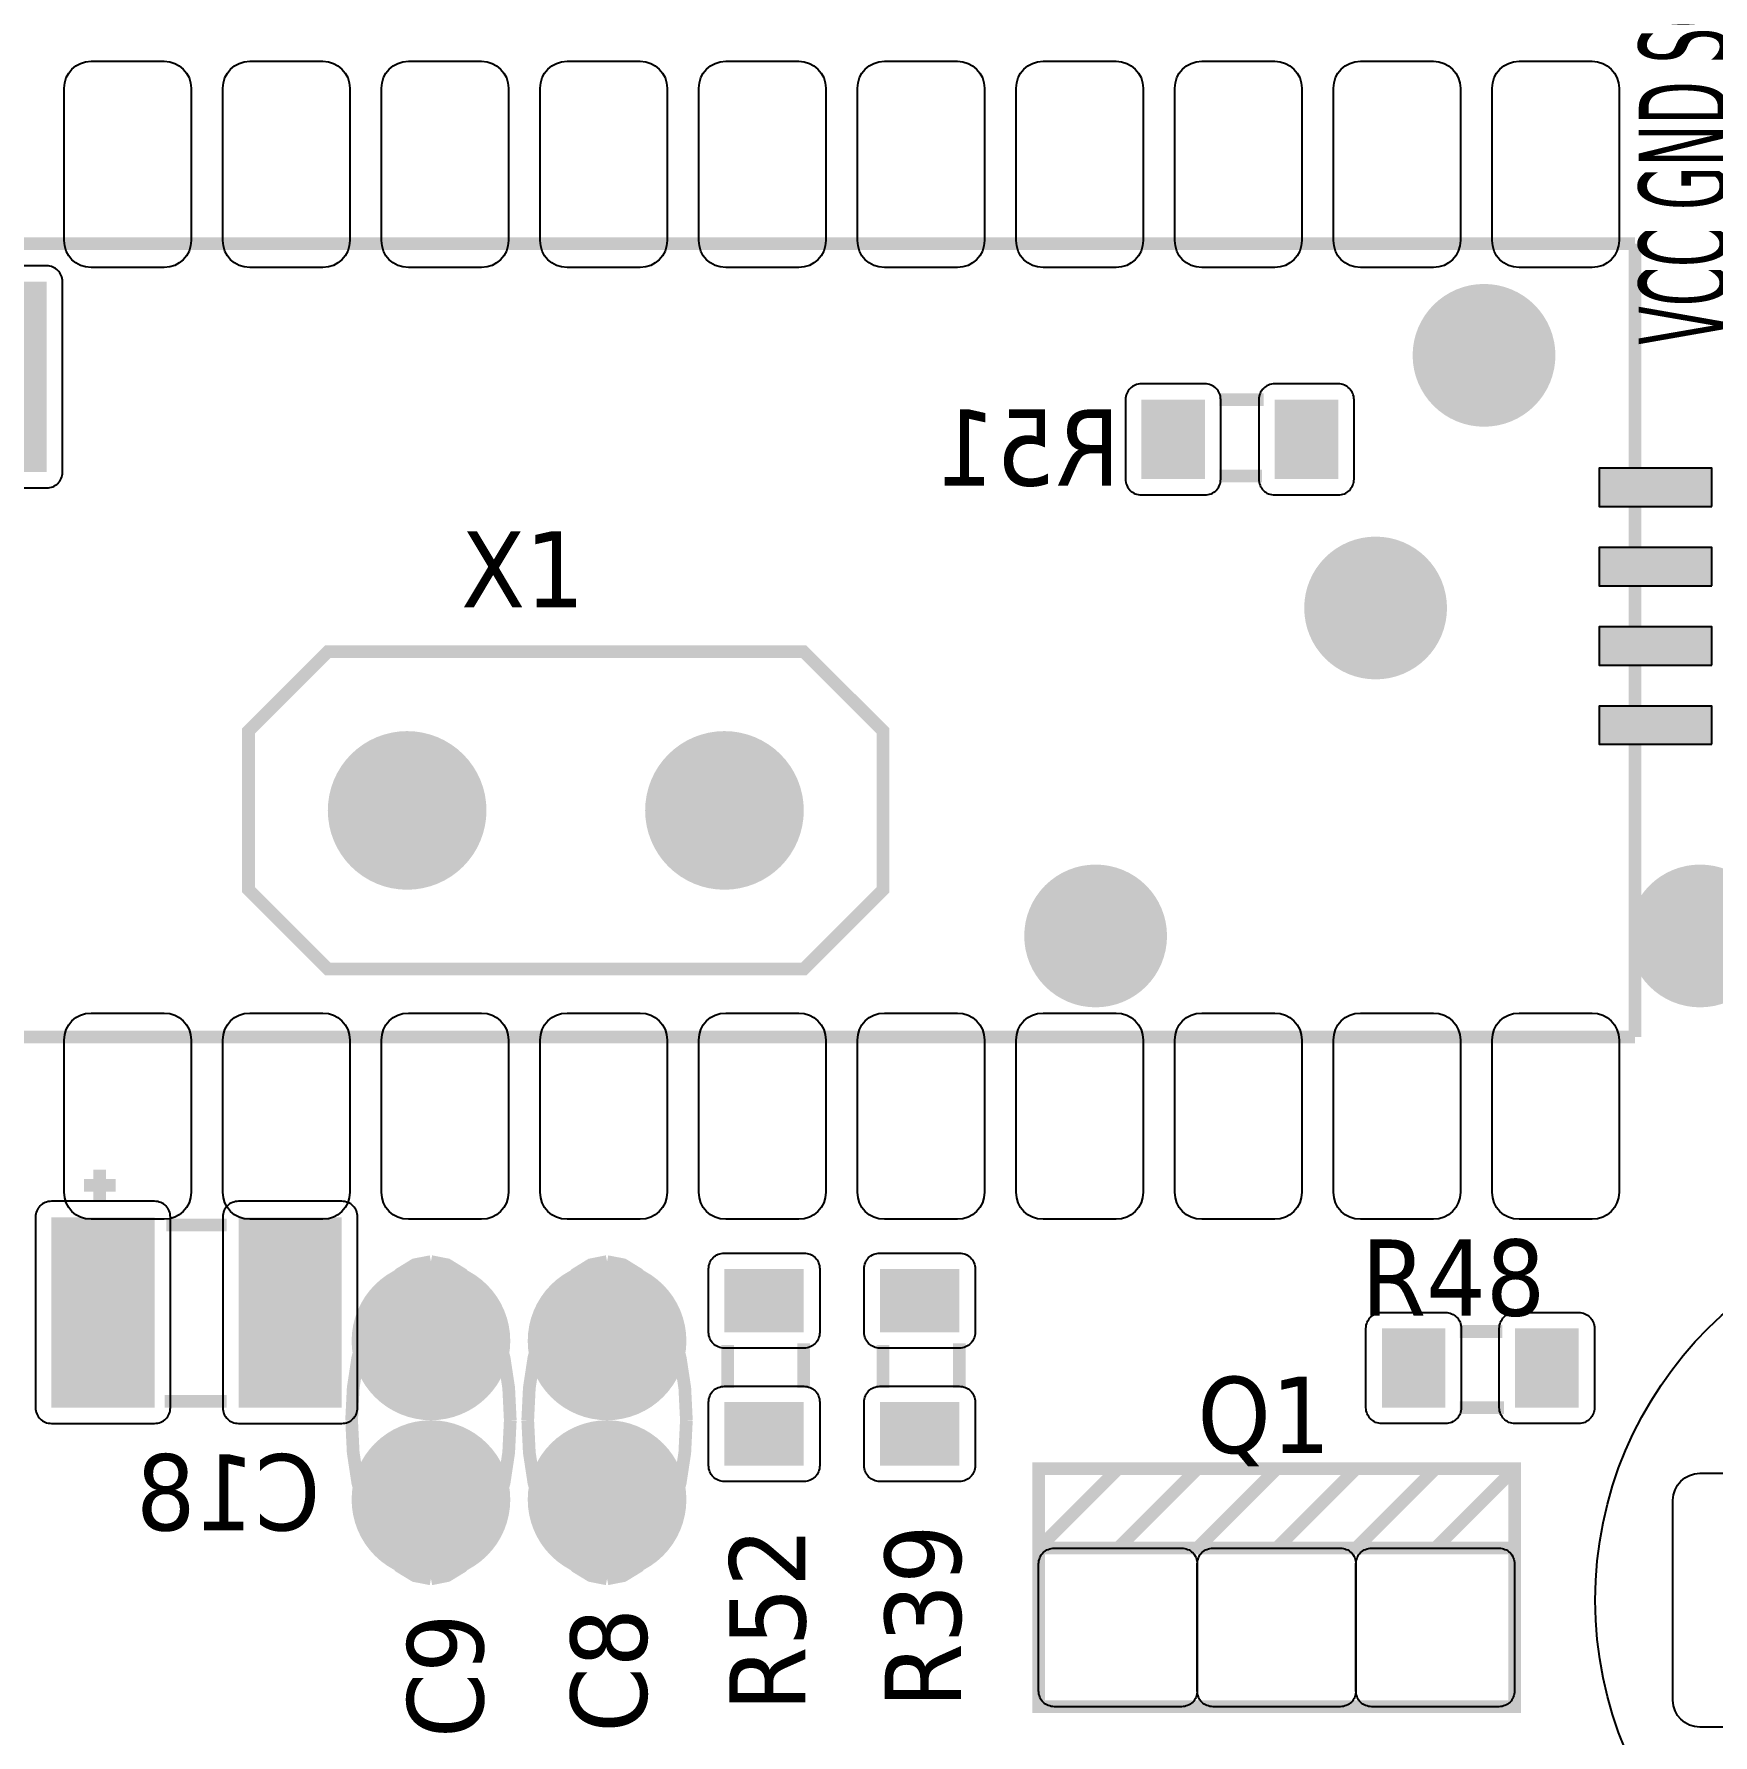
# Model space of a CAD drawing. Header units: millimetres. Extents: x 123.5 to 144.3, y 105.4 to 121.6.
# Drawn here: x 128.908 to 130.813, y 110.519 to 112.449 of the extents above; entities that cross this region are included whole.
import ezdxf

# ---------------------------------------------------------------- set-up
doc = ezdxf.new("R2010")
doc.units = ezdxf.units.MM
doc.layers.add('DESC', color=250, linetype='Continuous')
doc.styles.get("Standard").update_dxf_attribs({"font": 'tahoma.ttf'})

# ---------------------------------------------------------------- blocks, each defined once
blk = doc.blocks.new('RPAD')
blk.add_trace([(-0.5, -0.5), (-0.5, 0.5), (0.5, -0.5), (0.5, 0.5)])
blk = doc.blocks.new('EPAD')
at = {"const_width": 0.5}
blk.add_lwpolyline([(-0.25, 0, 1), (0.25, 0, 1)], format="xyb", close=True, dxfattribs=at)
blk = doc.blocks.new('card')
for points in [[(110.1092, 113.5989), (110.0402, 113.5989), (110.0349, 113.5994), (110.0301, 113.6008), (110.0258, 113.6032), (110.022, 113.6062), (110.0189, 113.61), (110.0166, 113.6143), (110.0152, 113.6192), (110.0147, 113.6244), (110.0147, 113.7684), (110.0152, 113.7736), (110.0166, 113.7784), (110.0189, 113.7827), (110.022, 113.7865), (110.0258, 113.7896), (110.0301, 113.7919), (110.0349, 113.7934), (110.0402, 113.7939), (110.1092, 113.7939), (110.1144, 113.7934), (110.1192, 113.7919), (110.1235, 113.7896), (110.1273, 113.7865), (110.1304, 113.7827), (110.1327, 113.7784), (110.1341, 113.7736), (110.1347, 113.7684), (110.1347, 113.6244), (110.1341, 113.6192), (110.1327, 113.6143), (110.1304, 113.61), (110.1273, 113.6062), (110.1235, 113.6032), (110.1192, 113.6008), (110.1144, 113.5994), (110.1092, 113.5989)], [(110.2592, 113.5989), (110.1902, 113.5989), (110.1849, 113.5994), (110.1801, 113.6008), (110.1758, 113.6032), (110.172, 113.6062), (110.1689, 113.61), (110.1666, 113.6143), (110.1652, 113.6192), (110.1647, 113.6244), (110.1647, 113.7684), (110.1652, 113.7736), (110.1666, 113.7784), (110.1689, 113.7827), (110.172, 113.7865), (110.1758, 113.7896), (110.1801, 113.7919), (110.1849, 113.7934), (110.1902, 113.7939), (110.2592, 113.7939), (110.2644, 113.7934), (110.2692, 113.7919), (110.2735, 113.7896), (110.2773, 113.7865), (110.2804, 113.7827), (110.2827, 113.7784), (110.2841, 113.7736), (110.2847, 113.7684), (110.2847, 113.6244), (110.2841, 113.6192), (110.2827, 113.6143), (110.2804, 113.61), (110.2773, 113.6062), (110.2735, 113.6032), (110.2692, 113.6008), (110.2644, 113.5994), (110.2592, 113.5989)], [(110.4092, 113.5989), (110.3402, 113.5989), (110.3349, 113.5994), (110.3301, 113.6008), (110.3258, 113.6032), (110.322, 113.6062), (110.3189, 113.61), (110.3166, 113.6143), (110.3152, 113.6192), (110.3147, 113.6244), (110.3147, 113.7684), (110.3152, 113.7736), (110.3166, 113.7784), (110.3189, 113.7827), (110.322, 113.7865), (110.3258, 113.7896), (110.3301, 113.7919), (110.3349, 113.7934), (110.3402, 113.7939), (110.4092, 113.7939), (110.4144, 113.7934), (110.4192, 113.7919), (110.4235, 113.7896), (110.4273, 113.7865), (110.4304, 113.7827), (110.4327, 113.7784), (110.4341, 113.7736), (110.4347, 113.7684), (110.4347, 113.6244), (110.4341, 113.6192), (110.4327, 113.6143), (110.4304, 113.61), (110.4273, 113.6062), (110.4235, 113.6032), (110.4192, 113.6008), (110.4144, 113.5994), (110.4092, 113.5989)], [(110.5592, 113.5989), (110.4902, 113.5989), (110.4849, 113.5994), (110.4801, 113.6008), (110.4758, 113.6032), (110.472, 113.6062), (110.4689, 113.61), (110.4666, 113.6143), (110.4652, 113.6192), (110.4647, 113.6244), (110.4647, 113.7684), (110.4652, 113.7736), (110.4666, 113.7784), (110.4689, 113.7827), (110.472, 113.7865), (110.4758, 113.7896), (110.4801, 113.7919), (110.4849, 113.7934), (110.4902, 113.7939), (110.5592, 113.7939), (110.5644, 113.7934), (110.5692, 113.7919), (110.5735, 113.7896), (110.5773, 113.7865), (110.5804, 113.7827), (110.5827, 113.7784), (110.5841, 113.7736), (110.5847, 113.7684), (110.5847, 113.6244), (110.5841, 113.6192), (110.5827, 113.6143), (110.5804, 113.61), (110.5773, 113.6062), (110.5735, 113.6032), (110.5692, 113.6008), (110.5644, 113.5994), (110.5592, 113.5989)], [(110.7092, 113.5989), (110.6402, 113.5989), (110.6349, 113.5994), (110.6301, 113.6008), (110.6258, 113.6032), (110.622, 113.6062), (110.6189, 113.61), (110.6166, 113.6143), (110.6152, 113.6192), (110.6147, 113.6244), (110.6147, 113.7684), (110.6152, 113.7736), (110.6166, 113.7784), (110.6189, 113.7827), (110.622, 113.7865), (110.6258, 113.7896), (110.6301, 113.7919), (110.6349, 113.7934), (110.6402, 113.7939), (110.7092, 113.7939), (110.7144, 113.7934), (110.7192, 113.7919), (110.7235, 113.7896), (110.7273, 113.7865), (110.7304, 113.7827), (110.7327, 113.7784), (110.7341, 113.7736), (110.7347, 113.7684), (110.7347, 113.6244), (110.7341, 113.6192), (110.7327, 113.6143), (110.7304, 113.61), (110.7273, 113.6062), (110.7235, 113.6032), (110.7192, 113.6008), (110.7144, 113.5994), (110.7092, 113.5989)], [(110.8592, 113.5989), (110.7902, 113.5989), (110.7849, 113.5994), (110.7801, 113.6008), (110.7758, 113.6032), (110.772, 113.6062), (110.7689, 113.61), (110.7666, 113.6143), (110.7652, 113.6192), (110.7647, 113.6244), (110.7647, 113.7684), (110.7652, 113.7736), (110.7666, 113.7784), (110.7689, 113.7827), (110.772, 113.7865), (110.7758, 113.7896), (110.7801, 113.7919), (110.7849, 113.7934), (110.7902, 113.7939), (110.8592, 113.7939), (110.8644, 113.7934), (110.8692, 113.7919), (110.8735, 113.7896), (110.8773, 113.7865), (110.8804, 113.7827), (110.8827, 113.7784), (110.8841, 113.7736), (110.8847, 113.7684), (110.8847, 113.6244), (110.8841, 113.6192), (110.8827, 113.6143), (110.8804, 113.61), (110.8773, 113.6062), (110.8735, 113.6032), (110.8692, 113.6008), (110.8644, 113.5994), (110.8592, 113.5989)], [(111.0092, 113.5989), (110.9402, 113.5989), (110.9349, 113.5994), (110.9301, 113.6008), (110.9258, 113.6032), (110.922, 113.6062), (110.9189, 113.61), (110.9166, 113.6143), (110.9152, 113.6192), (110.9147, 113.6244), (110.9147, 113.7684), (110.9152, 113.7736), (110.9166, 113.7784), (110.9189, 113.7827), (110.922, 113.7865), (110.9258, 113.7896), (110.9301, 113.7919), (110.9349, 113.7934), (110.9402, 113.7939), (111.0092, 113.7939), (111.0144, 113.7934), (111.0192, 113.7919), (111.0235, 113.7896), (111.0273, 113.7865), (111.0304, 113.7827), (111.0327, 113.7784), (111.0341, 113.7736), (111.0347, 113.7684), (111.0347, 113.6244), (111.0341, 113.6192), (111.0327, 113.6143), (111.0304, 113.61), (111.0273, 113.6062), (111.0235, 113.6032), (111.0192, 113.6008), (111.0144, 113.5994), (111.0092, 113.5989)], [(111.1592, 113.5989), (111.0902, 113.5989), (111.0849, 113.5994), (111.0801, 113.6008), (111.0758, 113.6032), (111.072, 113.6062), (111.0689, 113.61), (111.0666, 113.6143), (111.0652, 113.6192), (111.0647, 113.6244), (111.0647, 113.7684), (111.0652, 113.7736), (111.0666, 113.7784), (111.0689, 113.7827), (111.072, 113.7865), (111.0758, 113.7896), (111.0801, 113.7919), (111.0849, 113.7934), (111.0902, 113.7939), (111.1592, 113.7939), (111.1644, 113.7934), (111.1692, 113.7919), (111.1735, 113.7896), (111.1773, 113.7865), (111.1804, 113.7827), (111.1827, 113.7784), (111.1841, 113.7736), (111.1847, 113.7684), (111.1847, 113.6244), (111.1841, 113.6192), (111.1827, 113.6143), (111.1804, 113.61), (111.1773, 113.6062), (111.1735, 113.6032), (111.1692, 113.6008), (111.1644, 113.5994), (111.1592, 113.5989)], [(111.3092, 113.5989), (111.2402, 113.5989), (111.2349, 113.5994), (111.2301, 113.6008), (111.2258, 113.6032), (111.222, 113.6062), (111.2189, 113.61), (111.2166, 113.6143), (111.2152, 113.6192), (111.2147, 113.6244), (111.2147, 113.7684), (111.2152, 113.7736), (111.2166, 113.7784), (111.2189, 113.7827), (111.222, 113.7865), (111.2258, 113.7896), (111.2301, 113.7919), (111.2349, 113.7934), (111.2402, 113.7939), (111.3092, 113.7939), (111.3144, 113.7934), (111.3192, 113.7919), (111.3235, 113.7896), (111.3273, 113.7865), (111.3304, 113.7827), (111.3327, 113.7784), (111.3341, 113.7736), (111.3347, 113.7684), (111.3347, 113.6244), (111.3341, 113.6192), (111.3327, 113.6143), (111.3304, 113.61), (111.3273, 113.6062), (111.3235, 113.6032), (111.3192, 113.6008), (111.3144, 113.5994), (111.3092, 113.5989)], [(111.4592, 113.5989), (111.3902, 113.5989), (111.3849, 113.5994), (111.3801, 113.6008), (111.3758, 113.6032), (111.372, 113.6062), (111.3689, 113.61), (111.3666, 113.6143), (111.3652, 113.6192), (111.3647, 113.6244), (111.3647, 113.7684), (111.3652, 113.7736), (111.3666, 113.7784), (111.3689, 113.7827), (111.372, 113.7865), (111.3758, 113.7896), (111.3801, 113.7919), (111.3849, 113.7934), (111.3902, 113.7939), (111.4592, 113.7939), (111.4644, 113.7934), (111.4692, 113.7919), (111.4735, 113.7896), (111.4773, 113.7865), (111.4804, 113.7827), (111.4827, 113.7784), (111.4841, 113.7736), (111.4847, 113.7684), (111.4847, 113.6244), (111.4841, 113.6192), (111.4827, 113.6143), (111.4804, 113.61), (111.4773, 113.6062), (111.4735, 113.6032), (111.4692, 113.6008), (111.4644, 113.5994), (111.4592, 113.5989)], [(111.0331, 113.3838), (111.0931, 113.3838), (111.0946, 113.3839), (111.0961, 113.3841), (111.0976, 113.3845), (111.099, 113.385), (111.1003, 113.3856), (111.1015, 113.3863), (111.1027, 113.3872), (111.1037, 113.3881), (111.1047, 113.3892), (111.1055, 113.3904), (111.1063, 113.3916), (111.1069, 113.3929), (111.1074, 113.3943), (111.1078, 113.3957), (111.108, 113.3973), (111.1081, 113.3988), (111.1081, 113.4738), (111.108, 113.4754), (111.1078, 113.4769), (111.1074, 113.4783), (111.1069, 113.4797), (111.1063, 113.481), (111.1055, 113.4823), (111.1047, 113.4834), (111.1037, 113.4845), (111.1027, 113.4854), (111.1015, 113.4863), (111.1003, 113.487), (111.099, 113.4877), (111.0976, 113.4882), (111.0961, 113.4885), (111.0946, 113.4887), (111.0931, 113.4888), (111.0331, 113.4888), (111.0315, 113.4887), (111.03, 113.4885), (111.0285, 113.4882), (111.0272, 113.4877), (111.0258, 113.487), (111.0246, 113.4863), (111.0235, 113.4854), (111.0224, 113.4845), (111.0214, 113.4834), (111.0206, 113.4823), (111.0198, 113.481), (111.0192, 113.4797), (111.0187, 113.4783), (111.0184, 113.4769), (111.0181, 113.4754), (111.0181, 113.4738), (111.0181, 113.3988), (111.0181, 113.3973), (111.0184, 113.3957), (111.0187, 113.3943), (111.0192, 113.3929), (111.0198, 113.3916), (111.0206, 113.3904), (111.0214, 113.3892), (111.0224, 113.3881), (111.0235, 113.3872), (111.0246, 113.3863), (111.0258, 113.3856), (111.0272, 113.385), (111.0285, 113.3845), (111.03, 113.3841), (111.0315, 113.3839), (111.0331, 113.3838)], [(111.1591, 113.3838), (111.2191, 113.3838), (111.2206, 113.3839), (111.2221, 113.3841), (111.2236, 113.3845), (111.225, 113.385), (111.2263, 113.3856), (111.2275, 113.3863), (111.2287, 113.3872), (111.2297, 113.3881), (111.2307, 113.3892), (111.2315, 113.3904), (111.2323, 113.3916), (111.2329, 113.3929), (111.2334, 113.3943), (111.2338, 113.3957), (111.234, 113.3973), (111.2341, 113.3988), (111.2341, 113.4738), (111.234, 113.4754), (111.2338, 113.4769), (111.2334, 113.4783), (111.2329, 113.4797), (111.2323, 113.481), (111.2315, 113.4823), (111.2307, 113.4834), (111.2297, 113.4845), (111.2287, 113.4854), (111.2275, 113.4863), (111.2263, 113.487), (111.225, 113.4877), (111.2236, 113.4882), (111.2221, 113.4885), (111.2206, 113.4887), (111.2191, 113.4888), (111.1591, 113.4888), (111.1575, 113.4887), (111.156, 113.4885), (111.1545, 113.4882), (111.1532, 113.4877), (111.1518, 113.487), (111.1506, 113.4863), (111.1495, 113.4854), (111.1484, 113.4845), (111.1474, 113.4834), (111.1466, 113.4823), (111.1458, 113.481), (111.1452, 113.4797), (111.1447, 113.4783), (111.1444, 113.4769), (111.1441, 113.4754), (111.1441, 113.4738), (111.1441, 113.3988), (111.1441, 113.3973), (111.1444, 113.3957), (111.1447, 113.3943), (111.1452, 113.3929), (111.1458, 113.3916), (111.1466, 113.3904), (111.1474, 113.3892), (111.1484, 113.3881), (111.1495, 113.3872), (111.1506, 113.3863), (111.1518, 113.3856), (111.1532, 113.385), (111.1545, 113.3845), (111.156, 113.3841), (111.1575, 113.3839), (111.1591, 113.3838)], [(111.5723, 113.373), (111.5723, 113.409), (111.4658, 113.409), (111.4658, 113.373), (111.5723, 113.373)], [(111.5723, 113.298), (111.5723, 113.334), (111.4658, 113.334), (111.4658, 113.298), (111.5723, 113.298)], [(111.5723, 113.223), (111.5723, 113.259), (111.4658, 113.259), (111.4658, 113.223), (111.5723, 113.223)], [(111.5723, 113.148), (111.5723, 113.184), (111.4658, 113.184), (111.4658, 113.148), (111.5723, 113.148)], [(110.0402, 112.8939), (110.1092, 112.8939), (110.1144, 112.8934), (110.1192, 112.8919), (110.1235, 112.8896), (110.1273, 112.8865), (110.1304, 112.8827), (110.1327, 112.8784), (110.1341, 112.8736), (110.1347, 112.8684), (110.1347, 112.7244), (110.1341, 112.7192), (110.1327, 112.7143), (110.1304, 112.71), (110.1273, 112.7062), (110.1235, 112.7032), (110.1192, 112.7008), (110.1144, 112.6994), (110.1092, 112.6989), (110.0402, 112.6989), (110.0349, 112.6994), (110.0301, 112.7008), (110.0258, 112.7032), (110.022, 112.7062), (110.0189, 112.71), (110.0166, 112.7143), (110.0152, 112.7192), (110.0147, 112.7244), (110.0147, 112.8684), (110.0152, 112.8736), (110.0166, 112.8784), (110.0189, 112.8827), (110.022, 112.8865), (110.0258, 112.8896), (110.0301, 112.8919), (110.0349, 112.8934), (110.0402, 112.8939)], [(110.1902, 112.8939), (110.2592, 112.8939), (110.2644, 112.8934), (110.2692, 112.8919), (110.2735, 112.8896), (110.2773, 112.8865), (110.2804, 112.8827), (110.2827, 112.8784), (110.2841, 112.8736), (110.2847, 112.8684), (110.2847, 112.7244), (110.2841, 112.7192), (110.2827, 112.7143), (110.2804, 112.71), (110.2773, 112.7062), (110.2735, 112.7032), (110.2692, 112.7008), (110.2644, 112.6994), (110.2592, 112.6989), (110.1902, 112.6989), (110.1849, 112.6994), (110.1801, 112.7008), (110.1758, 112.7032), (110.172, 112.7062), (110.1689, 112.71), (110.1666, 112.7143), (110.1652, 112.7192), (110.1647, 112.7244), (110.1647, 112.8684), (110.1652, 112.8736), (110.1666, 112.8784), (110.1689, 112.8827), (110.172, 112.8865), (110.1758, 112.8896), (110.1801, 112.8919), (110.1849, 112.8934), (110.1902, 112.8939)], [(110.3402, 112.8939), (110.4092, 112.8939), (110.4144, 112.8934), (110.4192, 112.8919), (110.4235, 112.8896), (110.4273, 112.8865), (110.4304, 112.8827), (110.4327, 112.8784), (110.4341, 112.8736), (110.4347, 112.8684), (110.4347, 112.7244), (110.4341, 112.7192), (110.4327, 112.7143), (110.4304, 112.71), (110.4273, 112.7062), (110.4235, 112.7032), (110.4192, 112.7008), (110.4144, 112.6994), (110.4092, 112.6989), (110.3402, 112.6989), (110.3349, 112.6994), (110.3301, 112.7008), (110.3258, 112.7032), (110.322, 112.7062), (110.3189, 112.71), (110.3166, 112.7143), (110.3152, 112.7192), (110.3147, 112.7244), (110.3147, 112.8684), (110.3152, 112.8736), (110.3166, 112.8784), (110.3189, 112.8827), (110.322, 112.8865), (110.3258, 112.8896), (110.3301, 112.8919), (110.3349, 112.8934), (110.3402, 112.8939)], [(110.4902, 112.8939), (110.5592, 112.8939), (110.5644, 112.8934), (110.5692, 112.8919), (110.5735, 112.8896), (110.5773, 112.8865), (110.5804, 112.8827), (110.5827, 112.8784), (110.5841, 112.8736), (110.5847, 112.8684), (110.5847, 112.7244), (110.5841, 112.7192), (110.5827, 112.7143), (110.5804, 112.71), (110.5773, 112.7062), (110.5735, 112.7032), (110.5692, 112.7008), (110.5644, 112.6994), (110.5592, 112.6989), (110.4902, 112.6989), (110.4849, 112.6994), (110.4801, 112.7008), (110.4758, 112.7032), (110.472, 112.7062), (110.4689, 112.71), (110.4666, 112.7143), (110.4652, 112.7192), (110.4647, 112.7244), (110.4647, 112.8684), (110.4652, 112.8736), (110.4666, 112.8784), (110.4689, 112.8827), (110.472, 112.8865), (110.4758, 112.8896), (110.4801, 112.8919), (110.4849, 112.8934), (110.4902, 112.8939)], [(110.6402, 112.8939), (110.7092, 112.8939), (110.7144, 112.8934), (110.7192, 112.8919), (110.7235, 112.8896), (110.7273, 112.8865), (110.7304, 112.8827), (110.7327, 112.8784), (110.7341, 112.8736), (110.7347, 112.8684), (110.7347, 112.7244), (110.7341, 112.7192), (110.7327, 112.7143), (110.7304, 112.71), (110.7273, 112.7062), (110.7235, 112.7032), (110.7192, 112.7008), (110.7144, 112.6994), (110.7092, 112.6989), (110.6402, 112.6989), (110.6349, 112.6994), (110.6301, 112.7008), (110.6258, 112.7032), (110.622, 112.7062), (110.6189, 112.71), (110.6166, 112.7143), (110.6152, 112.7192), (110.6147, 112.7244), (110.6147, 112.8684), (110.6152, 112.8736), (110.6166, 112.8784), (110.6189, 112.8827), (110.622, 112.8865), (110.6258, 112.8896), (110.6301, 112.8919), (110.6349, 112.8934), (110.6402, 112.8939)], [(110.7902, 112.8939), (110.8592, 112.8939), (110.8644, 112.8934), (110.8692, 112.8919), (110.8735, 112.8896), (110.8773, 112.8865), (110.8804, 112.8827), (110.8827, 112.8784), (110.8841, 112.8736), (110.8847, 112.8684), (110.8847, 112.7244), (110.8841, 112.7192), (110.8827, 112.7143), (110.8804, 112.71), (110.8773, 112.7062), (110.8735, 112.7032), (110.8692, 112.7008), (110.8644, 112.6994), (110.8592, 112.6989), (110.7902, 112.6989), (110.7849, 112.6994), (110.7801, 112.7008), (110.7758, 112.7032), (110.772, 112.7062), (110.7689, 112.71), (110.7666, 112.7143), (110.7652, 112.7192), (110.7647, 112.7244), (110.7647, 112.8684), (110.7652, 112.8736), (110.7666, 112.8784), (110.7689, 112.8827), (110.772, 112.8865), (110.7758, 112.8896), (110.7801, 112.8919), (110.7849, 112.8934), (110.7902, 112.8939)], [(110.9402, 112.8939), (111.0092, 112.8939), (111.0144, 112.8934), (111.0192, 112.8919), (111.0235, 112.8896), (111.0273, 112.8865), (111.0304, 112.8827), (111.0327, 112.8784), (111.0341, 112.8736), (111.0347, 112.8684), (111.0347, 112.7244), (111.0341, 112.7192), (111.0327, 112.7143), (111.0304, 112.71), (111.0273, 112.7062), (111.0235, 112.7032), (111.0192, 112.7008), (111.0144, 112.6994), (111.0092, 112.6989), (110.9402, 112.6989), (110.9349, 112.6994), (110.9301, 112.7008), (110.9258, 112.7032), (110.922, 112.7062), (110.9189, 112.71), (110.9166, 112.7143), (110.9152, 112.7192), (110.9147, 112.7244), (110.9147, 112.8684), (110.9152, 112.8736), (110.9166, 112.8784), (110.9189, 112.8827), (110.922, 112.8865), (110.9258, 112.8896), (110.9301, 112.8919), (110.9349, 112.8934), (110.9402, 112.8939)], [(111.0902, 112.8939), (111.1592, 112.8939), (111.1644, 112.8934), (111.1692, 112.8919), (111.1735, 112.8896), (111.1773, 112.8865), (111.1804, 112.8827), (111.1827, 112.8784), (111.1841, 112.8736), (111.1847, 112.8684), (111.1847, 112.7244), (111.1841, 112.7192), (111.1827, 112.7143), (111.1804, 112.71), (111.1773, 112.7062), (111.1735, 112.7032), (111.1692, 112.7008), (111.1644, 112.6994), (111.1592, 112.6989), (111.0902, 112.6989), (111.0849, 112.6994), (111.0801, 112.7008), (111.0758, 112.7032), (111.072, 112.7062), (111.0689, 112.71), (111.0666, 112.7143), (111.0652, 112.7192), (111.0647, 112.7244), (111.0647, 112.8684), (111.0652, 112.8736), (111.0666, 112.8784), (111.0689, 112.8827), (111.072, 112.8865), (111.0758, 112.8896), (111.0801, 112.8919), (111.0849, 112.8934), (111.0902, 112.8939)], [(111.2402, 112.8939), (111.3092, 112.8939), (111.3144, 112.8934), (111.3192, 112.8919), (111.3235, 112.8896), (111.3273, 112.8865), (111.3304, 112.8827), (111.3327, 112.8784), (111.3341, 112.8736), (111.3347, 112.8684), (111.3347, 112.7244), (111.3341, 112.7192), (111.3327, 112.7143), (111.3304, 112.71), (111.3273, 112.7062), (111.3235, 112.7032), (111.3192, 112.7008), (111.3144, 112.6994), (111.3092, 112.6989), (111.2402, 112.6989), (111.2349, 112.6994), (111.2301, 112.7008), (111.2258, 112.7032), (111.222, 112.7062), (111.2189, 112.71), (111.2166, 112.7143), (111.2152, 112.7192), (111.2147, 112.7244), (111.2147, 112.8684), (111.2152, 112.8736), (111.2166, 112.8784), (111.2189, 112.8827), (111.222, 112.8865), (111.2258, 112.8896), (111.2301, 112.8919), (111.2349, 112.8934), (111.2402, 112.8939)], [(111.3902, 112.8939), (111.4592, 112.8939), (111.4644, 112.8934), (111.4692, 112.8919), (111.4735, 112.8896), (111.4773, 112.8865), (111.4804, 112.8827), (111.4827, 112.8784), (111.4841, 112.8736), (111.4847, 112.8684), (111.4847, 112.7244), (111.4841, 112.7192), (111.4827, 112.7143), (111.4804, 112.71), (111.4773, 112.7062), (111.4735, 112.7032), (111.4692, 112.7008), (111.4644, 112.6994), (111.4592, 112.6989), (111.3902, 112.6989), (111.3849, 112.6994), (111.3801, 112.7008), (111.3758, 112.7032), (111.372, 112.7062), (111.3689, 112.71), (111.3666, 112.7143), (111.3652, 112.7192), (111.3647, 112.7244), (111.3647, 112.8684), (111.3652, 112.8736), (111.3666, 112.8784), (111.3689, 112.8827), (111.372, 112.8865), (111.3758, 112.8896), (111.3801, 112.8919), (111.3849, 112.8934), (111.3902, 112.8939)], [(110.1001, 112.7159), (110.0026, 112.7159), (110.001, 112.7158), (109.9995, 112.7156), (109.998, 112.7152), (109.9967, 112.7147), (109.9953, 112.7141), (109.9941, 112.7134), (109.9929, 112.7125), (109.9919, 112.7115), (109.9909, 112.7105), (109.9901, 112.7093), (109.9893, 112.7081), (109.9887, 112.7068), (109.9882, 112.7054), (109.9879, 112.7039), (109.9876, 112.7024), (109.9876, 112.7009), (109.9876, 112.5209), (109.9876, 112.5193), (109.9879, 112.5178), (109.9882, 112.5164), (109.9887, 112.515), (109.9893, 112.5137), (109.9901, 112.5124), (109.9909, 112.5113), (109.9919, 112.5102), (109.9929, 112.5093), (109.9941, 112.5084), (109.9953, 112.5077), (109.9967, 112.507), (109.998, 112.5065), (109.9995, 112.5062), (110.001, 112.506), (110.0026, 112.5059), (110.1001, 112.5059), (110.1016, 112.506), (110.1031, 112.5062), (110.1046, 112.5065), (110.106, 112.507), (110.1073, 112.5077), (110.1085, 112.5084), (110.1097, 112.5093), (110.1107, 112.5102), (110.1117, 112.5113), (110.1125, 112.5124), (110.1133, 112.5137), (110.1139, 112.515), (110.1144, 112.5164), (110.1148, 112.5178), (110.115, 112.5193), (110.1151, 112.5209), (110.1151, 112.7009), (110.115, 112.7024), (110.1148, 112.7039), (110.1144, 112.7054), (110.1139, 112.7068), (110.1133, 112.7081), (110.1125, 112.7093), (110.1117, 112.7105), (110.1107, 112.7115), (110.1097, 112.7125), (110.1085, 112.7134), (110.1073, 112.7141), (110.106, 112.7147), (110.1046, 112.7152), (110.1031, 112.7156), (110.1016, 112.7158), (110.1001, 112.7159)], [(110.2771, 112.7159), (110.1796, 112.7159), (110.178, 112.7158), (110.1765, 112.7156), (110.175, 112.7152), (110.1737, 112.7147), (110.1723, 112.7141), (110.1711, 112.7134), (110.1699, 112.7125), (110.1689, 112.7115), (110.1679, 112.7105), (110.1671, 112.7093), (110.1663, 112.7081), (110.1657, 112.7068), (110.1652, 112.7054), (110.1649, 112.7039), (110.1646, 112.7024), (110.1646, 112.7009), (110.1646, 112.5209), (110.1646, 112.5193), (110.1649, 112.5178), (110.1652, 112.5164), (110.1657, 112.515), (110.1663, 112.5137), (110.1671, 112.5124), (110.1679, 112.5113), (110.1689, 112.5102), (110.1699, 112.5093), (110.1711, 112.5084), (110.1723, 112.5077), (110.1737, 112.507), (110.175, 112.5065), (110.1765, 112.5062), (110.178, 112.506), (110.1796, 112.5059), (110.2771, 112.5059), (110.2786, 112.506), (110.2801, 112.5062), (110.2816, 112.5065), (110.283, 112.507), (110.2843, 112.5077), (110.2855, 112.5084), (110.2867, 112.5093), (110.2877, 112.5102), (110.2887, 112.5113), (110.2895, 112.5124), (110.2903, 112.5137), (110.2909, 112.515), (110.2914, 112.5164), (110.2918, 112.5178), (110.292, 112.5193), (110.2921, 112.5209), (110.2921, 112.7009), (110.292, 112.7024), (110.2918, 112.7039), (110.2914, 112.7054), (110.2909, 112.7068), (110.2903, 112.7081), (110.2895, 112.7093), (110.2887, 112.7105), (110.2877, 112.7115), (110.2867, 112.7125), (110.2855, 112.7134), (110.2843, 112.7141), (110.283, 112.7147), (110.2816, 112.7152), (110.2801, 112.7156), (110.2786, 112.7158), (110.2771, 112.7159)], [(110.6239, 112.592), (110.6239, 112.652), (110.624, 112.6536), (110.6242, 112.6551), (110.6246, 112.6565), (110.6251, 112.6579), (110.6257, 112.6592), (110.6264, 112.6605), (110.6273, 112.6616), (110.6282, 112.6627), (110.6293, 112.6636), (110.6304, 112.6645), (110.6317, 112.6652), (110.633, 112.6658), (110.6344, 112.6663), (110.6358, 112.6667), (110.6373, 112.6669), (110.6389, 112.667), (110.7139, 112.667), (110.7155, 112.6669), (110.717, 112.6667), (110.7184, 112.6663), (110.7198, 112.6658), (110.7211, 112.6652), (110.7224, 112.6645), (110.7235, 112.6636), (110.7246, 112.6627), (110.7255, 112.6616), (110.7264, 112.6605), (110.7271, 112.6592), (110.7277, 112.6579), (110.7282, 112.6565), (110.7286, 112.6551), (110.7288, 112.6536), (110.7289, 112.652), (110.7289, 112.592), (110.7288, 112.5904), (110.7286, 112.5889), (110.7282, 112.5875), (110.7277, 112.5861), (110.7271, 112.5848), (110.7264, 112.5835), (110.7255, 112.5824), (110.7246, 112.5813), (110.7235, 112.5804), (110.7224, 112.5795), (110.7211, 112.5788), (110.7198, 112.5782), (110.7184, 112.5777), (110.717, 112.5773), (110.7155, 112.5771), (110.7139, 112.577), (110.6389, 112.577), (110.6373, 112.5771), (110.6358, 112.5773), (110.6344, 112.5777), (110.633, 112.5782), (110.6317, 112.5788), (110.6304, 112.5795), (110.6293, 112.5804), (110.6282, 112.5813), (110.6273, 112.5824), (110.6264, 112.5835), (110.6257, 112.5848), (110.6251, 112.5861), (110.6246, 112.5875), (110.6242, 112.5889), (110.624, 112.5904), (110.6239, 112.592)], [(110.7709, 112.592), (110.7709, 112.652), (110.771, 112.6536), (110.7712, 112.6551), (110.7716, 112.6565), (110.7721, 112.6579), (110.7727, 112.6592), (110.7734, 112.6605), (110.7743, 112.6616), (110.7752, 112.6627), (110.7763, 112.6636), (110.7774, 112.6645), (110.7787, 112.6652), (110.78, 112.6658), (110.7814, 112.6663), (110.7828, 112.6667), (110.7843, 112.6669), (110.7859, 112.667), (110.8609, 112.667), (110.8625, 112.6669), (110.864, 112.6667), (110.8654, 112.6663), (110.8668, 112.6658), (110.8681, 112.6652), (110.8694, 112.6645), (110.8705, 112.6636), (110.8716, 112.6627), (110.8725, 112.6616), (110.8734, 112.6605), (110.8741, 112.6592), (110.8747, 112.6579), (110.8752, 112.6565), (110.8756, 112.6551), (110.8758, 112.6536), (110.8759, 112.652), (110.8759, 112.592), (110.8758, 112.5904), (110.8756, 112.5889), (110.8752, 112.5875), (110.8747, 112.5861), (110.8741, 112.5848), (110.8734, 112.5835), (110.8725, 112.5824), (110.8716, 112.5813), (110.8705, 112.5804), (110.8694, 112.5795), (110.8681, 112.5788), (110.8668, 112.5782), (110.8654, 112.5777), (110.864, 112.5773), (110.8625, 112.5771), (110.8609, 112.577), (110.7859, 112.577), (110.7843, 112.5771), (110.7828, 112.5773), (110.7814, 112.5777), (110.78, 112.5782), (110.7787, 112.5788), (110.7774, 112.5795), (110.7763, 112.5804), (110.7752, 112.5813), (110.7743, 112.5824), (110.7734, 112.5835), (110.7727, 112.5848), (110.7721, 112.5861), (110.7716, 112.5875), (110.7712, 112.5889), (110.771, 112.5904), (110.7709, 112.592)], [(111.2604, 112.6108), (111.3204, 112.6108), (111.322, 112.6107), (111.3235, 112.6105), (111.325, 112.6101), (111.3263, 112.6096), (111.3277, 112.609), (111.3289, 112.6083), (111.3301, 112.6074), (111.3311, 112.6064), (111.3321, 112.6054), (111.3329, 112.6042), (111.3337, 112.603), (111.3343, 112.6017), (111.3348, 112.6003), (111.3351, 112.5988), (111.3354, 112.5973), (111.3354, 112.5958), (111.3354, 112.5208), (111.3354, 112.5192), (111.3351, 112.5177), (111.3348, 112.5163), (111.3343, 112.5149), (111.3337, 112.5136), (111.3329, 112.5123), (111.3321, 112.5112), (111.3311, 112.5101), (111.3301, 112.5092), (111.3289, 112.5083), (111.3277, 112.5076), (111.3263, 112.5069), (111.325, 112.5064), (111.3235, 112.5061), (111.322, 112.5059), (111.3204, 112.5058), (111.2604, 112.5058), (111.2589, 112.5059), (111.2574, 112.5061), (111.2559, 112.5064), (111.2545, 112.5069), (111.2532, 112.5076), (111.252, 112.5083), (111.2508, 112.5092), (111.2498, 112.5101), (111.2488, 112.5112), (111.248, 112.5123), (111.2472, 112.5136), (111.2466, 112.5149), (111.2461, 112.5163), (111.2457, 112.5177), (111.2455, 112.5192), (111.2454, 112.5208), (111.2454, 112.5958), (111.2455, 112.5973), (111.2457, 112.5988), (111.2461, 112.6003), (111.2466, 112.6017), (111.2472, 112.603), (111.248, 112.6042), (111.2488, 112.6054), (111.2498, 112.6064), (111.2508, 112.6074), (111.252, 112.6083), (111.2532, 112.609), (111.2545, 112.6096), (111.2559, 112.6101), (111.2574, 112.6105), (111.2589, 112.6107), (111.2604, 112.6108)], [(111.3864, 112.6108), (111.4464, 112.6108), (111.448, 112.6107), (111.4495, 112.6105), (111.451, 112.6101), (111.4523, 112.6096), (111.4537, 112.609), (111.4549, 112.6083), (111.4561, 112.6074), (111.4571, 112.6064), (111.4581, 112.6054), (111.4589, 112.6042), (111.4597, 112.603), (111.4603, 112.6017), (111.4608, 112.6003), (111.4611, 112.5988), (111.4614, 112.5973), (111.4614, 112.5958), (111.4614, 112.5208), (111.4614, 112.5192), (111.4611, 112.5177), (111.4608, 112.5163), (111.4603, 112.5149), (111.4597, 112.5136), (111.4589, 112.5123), (111.4581, 112.5112), (111.4571, 112.5101), (111.4561, 112.5092), (111.4549, 112.5083), (111.4537, 112.5076), (111.4523, 112.5069), (111.451, 112.5064), (111.4495, 112.5061), (111.448, 112.5059), (111.4464, 112.5058), (111.3864, 112.5058), (111.3849, 112.5059), (111.3834, 112.5061), (111.3819, 112.5064), (111.3805, 112.5069), (111.3792, 112.5076), (111.378, 112.5083), (111.3768, 112.5092), (111.3758, 112.5101), (111.3748, 112.5112), (111.374, 112.5123), (111.3732, 112.5136), (111.3726, 112.5149), (111.3721, 112.5163), (111.3717, 112.5177), (111.3715, 112.5192), (111.3714, 112.5208), (111.3714, 112.5958), (111.3715, 112.5973), (111.3717, 112.5988), (111.3721, 112.6003), (111.3726, 112.6017), (111.3732, 112.603), (111.374, 112.6042), (111.3748, 112.6054), (111.3758, 112.6064), (111.3768, 112.6074), (111.378, 112.6083), (111.3792, 112.609), (111.3805, 112.6096), (111.3819, 112.6101), (111.3834, 112.6105), (111.3849, 112.6107), (111.3864, 112.6108)], [(110.6239, 112.466), (110.6239, 112.526), (110.624, 112.5276), (110.6242, 112.5291), (110.6246, 112.5305), (110.6251, 112.5319), (110.6257, 112.5332), (110.6264, 112.5345), (110.6273, 112.5356), (110.6282, 112.5367), (110.6293, 112.5376), (110.6304, 112.5385), (110.6317, 112.5392), (110.633, 112.5398), (110.6344, 112.5403), (110.6358, 112.5407), (110.6373, 112.5409), (110.6389, 112.541), (110.7139, 112.541), (110.7155, 112.5409), (110.717, 112.5407), (110.7184, 112.5403), (110.7198, 112.5398), (110.7211, 112.5392), (110.7224, 112.5385), (110.7235, 112.5376), (110.7246, 112.5367), (110.7255, 112.5356), (110.7264, 112.5345), (110.7271, 112.5332), (110.7277, 112.5319), (110.7282, 112.5305), (110.7286, 112.5291), (110.7288, 112.5276), (110.7289, 112.526), (110.7289, 112.466), (110.7288, 112.4644), (110.7286, 112.4629), (110.7282, 112.4615), (110.7277, 112.4601), (110.7271, 112.4588), (110.7264, 112.4575), (110.7255, 112.4564), (110.7246, 112.4553), (110.7235, 112.4544), (110.7224, 112.4535), (110.7211, 112.4528), (110.7198, 112.4522), (110.7184, 112.4517), (110.717, 112.4513), (110.7155, 112.4511), (110.7139, 112.451), (110.6389, 112.451), (110.6373, 112.4511), (110.6358, 112.4513), (110.6344, 112.4517), (110.633, 112.4522), (110.6317, 112.4528), (110.6304, 112.4535), (110.6293, 112.4544), (110.6282, 112.4553), (110.6273, 112.4564), (110.6264, 112.4575), (110.6257, 112.4588), (110.6251, 112.4601), (110.6246, 112.4615), (110.6242, 112.4629), (110.624, 112.4644), (110.6239, 112.466)], [(110.7709, 112.466), (110.7709, 112.526), (110.771, 112.5276), (110.7712, 112.5291), (110.7716, 112.5305), (110.7721, 112.5319), (110.7727, 112.5332), (110.7734, 112.5345), (110.7743, 112.5356), (110.7752, 112.5367), (110.7763, 112.5376), (110.7774, 112.5385), (110.7787, 112.5392), (110.78, 112.5398), (110.7814, 112.5403), (110.7828, 112.5407), (110.7843, 112.5409), (110.7859, 112.541), (110.8609, 112.541), (110.8625, 112.5409), (110.864, 112.5407), (110.8654, 112.5403), (110.8668, 112.5398), (110.8681, 112.5392), (110.8694, 112.5385), (110.8705, 112.5376), (110.8716, 112.5367), (110.8725, 112.5356), (110.8734, 112.5345), (110.8741, 112.5332), (110.8747, 112.5319), (110.8752, 112.5305), (110.8756, 112.5291), (110.8758, 112.5276), (110.8759, 112.526), (110.8759, 112.466), (110.8758, 112.4644), (110.8756, 112.4629), (110.8752, 112.4615), (110.8747, 112.4601), (110.8741, 112.4588), (110.8734, 112.4575), (110.8725, 112.4564), (110.8716, 112.4553), (110.8705, 112.4544), (110.8694, 112.4535), (110.8681, 112.4528), (110.8668, 112.4522), (110.8654, 112.4517), (110.864, 112.4513), (110.8625, 112.4511), (110.8609, 112.451), (110.7859, 112.451), (110.7843, 112.4511), (110.7828, 112.4513), (110.7814, 112.4517), (110.78, 112.4522), (110.7787, 112.4528), (110.7774, 112.4535), (110.7763, 112.4544), (110.7752, 112.4553), (110.7743, 112.4564), (110.7734, 112.4575), (110.7727, 112.4588), (110.7721, 112.4601), (110.7716, 112.4615), (110.7712, 112.4629), (110.771, 112.4644), (110.7709, 112.466)], [(110.9509, 112.388), (111.0709, 112.388), (111.0725, 112.3879), (111.074, 112.3877), (111.0754, 112.3873), (111.0768, 112.3868), (111.0781, 112.3862), (111.0794, 112.3855), (111.0805, 112.3846), (111.0816, 112.3837), (111.0825, 112.3826), (111.0834, 112.3815), (111.0841, 112.3802), (111.0847, 112.3789), (111.0852, 112.3775), (111.0856, 112.3761), (111.0858, 112.3746), (111.0859, 112.373), (111.0859, 112.253), (111.0858, 112.2514), (111.0856, 112.2499), (111.0852, 112.2485), (111.0847, 112.2471), (111.0841, 112.2458), (111.0834, 112.2445), (111.0825, 112.2434), (111.0816, 112.2423), (111.0805, 112.2414), (111.0794, 112.2405), (111.0781, 112.2398), (111.0768, 112.2392), (111.0754, 112.2387), (111.074, 112.2383), (111.0725, 112.2381), (111.0709, 112.238), (110.9509, 112.238), (110.9493, 112.2381), (110.9478, 112.2383), (110.9464, 112.2387), (110.945, 112.2392), (110.9437, 112.2398), (110.9424, 112.2405), (110.9413, 112.2414), (110.9402, 112.2423), (110.9393, 112.2434), (110.9384, 112.2445), (110.9377, 112.2458), (110.9371, 112.2471), (110.9366, 112.2485), (110.9362, 112.2499), (110.936, 112.2514), (110.9359, 112.253), (110.9359, 112.373), (110.936, 112.3746), (110.9362, 112.3761), (110.9366, 112.3775), (110.9371, 112.3789), (110.9377, 112.3802), (110.9384, 112.3815), (110.9393, 112.3826), (110.9402, 112.3837), (110.9413, 112.3846), (110.9424, 112.3855), (110.9437, 112.3862), (110.945, 112.3868), (110.9464, 112.3873), (110.9478, 112.3877), (110.9493, 112.3879), (110.9509, 112.388)], [(111.1009, 112.388), (111.2209, 112.388), (111.2225, 112.3879), (111.224, 112.3877), (111.2254, 112.3873), (111.2268, 112.3868), (111.2281, 112.3862), (111.2294, 112.3855), (111.2305, 112.3846), (111.2316, 112.3837), (111.2325, 112.3826), (111.2334, 112.3815), (111.2341, 112.3802), (111.2347, 112.3789), (111.2352, 112.3775), (111.2356, 112.3761), (111.2358, 112.3746), (111.2359, 112.373), (111.2359, 112.253), (111.2358, 112.2514), (111.2356, 112.2499), (111.2352, 112.2485), (111.2347, 112.2471), (111.2341, 112.2458), (111.2334, 112.2445), (111.2325, 112.2434), (111.2316, 112.2423), (111.2305, 112.2414), (111.2294, 112.2405), (111.2281, 112.2398), (111.2268, 112.2392), (111.2254, 112.2387), (111.224, 112.2383), (111.2225, 112.2381), (111.2209, 112.238), (111.1009, 112.238), (111.0993, 112.2381), (111.0978, 112.2383), (111.0964, 112.2387), (111.095, 112.2392), (111.0937, 112.2398), (111.0924, 112.2405), (111.0913, 112.2414), (111.0902, 112.2423), (111.0893, 112.2434), (111.0884, 112.2445), (111.0877, 112.2458), (111.0871, 112.2471), (111.0866, 112.2485), (111.0862, 112.2499), (111.086, 112.2514), (111.0859, 112.253), (111.0859, 112.373), (111.086, 112.3746), (111.0862, 112.3761), (111.0866, 112.3775), (111.0871, 112.3789), (111.0877, 112.3802), (111.0884, 112.3815), (111.0893, 112.3826), (111.0902, 112.3837), (111.0913, 112.3846), (111.0924, 112.3855), (111.0937, 112.3862), (111.095, 112.3868), (111.0964, 112.3873), (111.0978, 112.3877), (111.0993, 112.3879), (111.1009, 112.388)], [(111.2509, 112.388), (111.3709, 112.388), (111.3725, 112.3879), (111.374, 112.3877), (111.3754, 112.3873), (111.3768, 112.3868), (111.3781, 112.3862), (111.3794, 112.3855), (111.3805, 112.3846), (111.3816, 112.3837), (111.3825, 112.3826), (111.3834, 112.3815), (111.3841, 112.3802), (111.3847, 112.3789), (111.3852, 112.3775), (111.3856, 112.3761), (111.3858, 112.3746), (111.3859, 112.373), (111.3859, 112.253), (111.3858, 112.2514), (111.3856, 112.2499), (111.3852, 112.2485), (111.3847, 112.2471), (111.3841, 112.2458), (111.3834, 112.2445), (111.3825, 112.2434), (111.3816, 112.2423), (111.3805, 112.2414), (111.3794, 112.2405), (111.3781, 112.2398), (111.3768, 112.2392), (111.3754, 112.2387), (111.374, 112.2383), (111.3725, 112.2381), (111.3709, 112.238), (111.2509, 112.238), (111.2493, 112.2381), (111.2478, 112.2383), (111.2464, 112.2387), (111.245, 112.2392), (111.2437, 112.2398), (111.2424, 112.2405), (111.2413, 112.2414), (111.2402, 112.2423), (111.2393, 112.2434), (111.2384, 112.2445), (111.2377, 112.2458), (111.2371, 112.2471), (111.2366, 112.2485), (111.2362, 112.2499), (111.236, 112.2514), (111.2359, 112.253), (111.2359, 112.373), (111.236, 112.3746), (111.2362, 112.3761), (111.2366, 112.3775), (111.2371, 112.3789), (111.2377, 112.3802), (111.2384, 112.3815), (111.2393, 112.3826), (111.2402, 112.3837), (111.2413, 112.3846), (111.2424, 112.3855), (111.2437, 112.3862), (111.245, 112.3868), (111.2464, 112.3873), (111.2478, 112.3877), (111.2493, 112.3879), (111.2509, 112.388)]]:
    blk.add_lwpolyline(points, close=True)
at = {"const_width": 0.012}
for points in [[(108.4997, 113.6214), (111.4997, 113.6214)], [(108.4997, 113.6214), (111.4997, 113.6214)], [(108.4997, 113.6214), (111.4997, 113.6214)], [(111.4997, 113.6214), (111.4997, 112.8714)], [(111.4997, 113.6214), (111.4997, 112.8714)], [(111.4997, 113.6214), (111.4997, 112.8714)], [(111.1066, 113.4738), (111.1486, 113.4738)], [(111.1066, 113.4738), (111.1486, 113.4738)], [(111.1066, 113.4738), (111.1486, 113.4738)], [(111.1066, 113.4018), (111.1471, 113.4018)], [(111.1066, 113.4018), (111.1471, 113.4018)], [(111.1066, 113.4018), (111.1471, 113.4018)], [(110.7139, 112.9355), (110.2639, 112.9355), (110.1889, 113.0105), (110.1889, 113.1605), (110.2639, 113.2355), (110.7139, 113.2355), (110.7889, 113.1605), (110.7889, 113.0105), (110.7139, 112.9355)], [(110.7139, 112.9355), (110.2639, 112.9355), (110.1889, 113.0105), (110.1889, 113.1605), (110.2639, 113.2355), (110.7139, 113.2355), (110.7889, 113.1605), (110.7889, 113.0105), (110.7139, 112.9355)], [(110.7139, 112.9355), (110.2639, 112.9355), (110.1889, 113.0105), (110.1889, 113.1605), (110.2639, 113.2355), (110.7139, 113.2355), (110.7889, 113.1605), (110.7889, 113.0105), (110.7139, 112.9355)], [(108.4997, 112.8714), (111.4997, 112.8714)], [(108.4997, 112.8714), (111.4997, 112.8714)], [(108.4997, 112.8714), (111.4997, 112.8714)], [(110.0483, 112.7159), (110.0483, 112.7459)], [(110.0483, 112.7159), (110.0483, 112.7459)], [(110.0483, 112.7159), (110.0483, 112.7459)], [(110.0633, 112.7309), (110.0333, 112.7309)], [(110.0633, 112.7309), (110.0333, 112.7309)], [(110.0633, 112.7309), (110.0333, 112.7309)], [(110.1683, 112.6934), (110.1113, 112.6934)], [(110.1683, 112.6934), (110.1113, 112.6934)], [(110.1683, 112.6934), (110.1113, 112.6934)], [(110.3614, 112.6589), (110.3461, 112.6559), (110.332, 112.6472), (110.3192, 112.6335), (110.3082, 112.6154), (110.2991, 112.5932), (110.2922, 112.5677), (110.2879, 112.5394), (110.2864, 112.5089)], [(110.3614, 112.6589), (110.3461, 112.6559), (110.332, 112.6472), (110.3192, 112.6335), (110.3082, 112.6154), (110.2991, 112.5932), (110.2922, 112.5677), (110.2879, 112.5394), (110.2864, 112.5089)], [(110.3614, 112.6589), (110.3461, 112.6559), (110.332, 112.6472), (110.3192, 112.6335), (110.3082, 112.6154), (110.2991, 112.5932), (110.2922, 112.5677), (110.2879, 112.5394), (110.2864, 112.5089)], [(110.3614, 112.6589), (110.3767, 112.6559), (110.3908, 112.6472), (110.4036, 112.6335), (110.4147, 112.6154), (110.4237, 112.5932), (110.4306, 112.5677), (110.4349, 112.5394), (110.4364, 112.5089)], [(110.3614, 112.6589), (110.3767, 112.6559), (110.3908, 112.6472), (110.4036, 112.6335), (110.4147, 112.6154), (110.4237, 112.5932), (110.4306, 112.5677), (110.4349, 112.5394), (110.4364, 112.5089)], [(110.3614, 112.6589), (110.3767, 112.6559), (110.3908, 112.6472), (110.4036, 112.6335), (110.4147, 112.6154), (110.4237, 112.5932), (110.4306, 112.5677), (110.4349, 112.5394), (110.4364, 112.5089)], [(110.5279, 112.6589), (110.5126, 112.6559), (110.4985, 112.6472), (110.4857, 112.6335), (110.4747, 112.6154), (110.4656, 112.5932), (110.4587, 112.5677), (110.4544, 112.5394), (110.4529, 112.5089)], [(110.5279, 112.6589), (110.5126, 112.6559), (110.4985, 112.6472), (110.4857, 112.6335), (110.4747, 112.6154), (110.4656, 112.5932), (110.4587, 112.5677), (110.4544, 112.5394), (110.4529, 112.5089)], [(110.5279, 112.6589), (110.5126, 112.6559), (110.4985, 112.6472), (110.4857, 112.6335), (110.4747, 112.6154), (110.4656, 112.5932), (110.4587, 112.5677), (110.4544, 112.5394), (110.4529, 112.5089)], [(110.5279, 112.6589), (110.5432, 112.6559), (110.5573, 112.6472), (110.5701, 112.6335), (110.5812, 112.6154), (110.5902, 112.5932), (110.5971, 112.5677), (110.6014, 112.5394), (110.6029, 112.5089)], [(110.5279, 112.6589), (110.5432, 112.6559), (110.5573, 112.6472), (110.5701, 112.6335), (110.5812, 112.6154), (110.5902, 112.5932), (110.5971, 112.5677), (110.6014, 112.5394), (110.6029, 112.5089)], [(110.5279, 112.6589), (110.5432, 112.6559), (110.5573, 112.6472), (110.5701, 112.6335), (110.5812, 112.6154), (110.5902, 112.5932), (110.5971, 112.5677), (110.6014, 112.5394), (110.6029, 112.5089)], [(110.6419, 112.5395), (110.6419, 112.58)], [(110.6419, 112.5395), (110.6419, 112.58)], [(110.6419, 112.5395), (110.6419, 112.58)], [(110.7139, 112.5395), (110.7139, 112.5815)], [(110.7139, 112.5395), (110.7139, 112.5815)], [(110.7139, 112.5395), (110.7139, 112.5815)], [(110.7889, 112.5395), (110.7889, 112.58)], [(110.7889, 112.5395), (110.7889, 112.58)], [(110.7889, 112.5395), (110.7889, 112.58)], [(110.8609, 112.5395), (110.8609, 112.5815)], [(110.8609, 112.5395), (110.8609, 112.5815)], [(110.8609, 112.5395), (110.8609, 112.5815)], [(111.3339, 112.5928), (111.3744, 112.5928)], [(111.3339, 112.5928), (111.3744, 112.5928)], [(111.3339, 112.5928), (111.3744, 112.5928)], [(110.1683, 112.5269), (110.1098, 112.5269)], [(110.1683, 112.5269), (110.1098, 112.5269)], [(110.1683, 112.5269), (110.1098, 112.5269)], [(111.3339, 112.5208), (111.3759, 112.5208)], [(111.3339, 112.5208), (111.3759, 112.5208)], [(111.3339, 112.5208), (111.3759, 112.5208)], [(110.3614, 112.3589), (110.3461, 112.3619), (110.332, 112.3705), (110.3192, 112.3842), (110.3082, 112.4024), (110.2991, 112.4245), (110.2922, 112.45), (110.2879, 112.4783), (110.2864, 112.5089)], [(110.3614, 112.3589), (110.3461, 112.3619), (110.332, 112.3705), (110.3192, 112.3842), (110.3082, 112.4024), (110.2991, 112.4245), (110.2922, 112.45), (110.2879, 112.4783), (110.2864, 112.5089)], [(110.3614, 112.3589), (110.3461, 112.3619), (110.332, 112.3705), (110.3192, 112.3842), (110.3082, 112.4024), (110.2991, 112.4245), (110.2922, 112.45), (110.2879, 112.4783), (110.2864, 112.5089)], [(110.3614, 112.3589), (110.3767, 112.3619), (110.3908, 112.3705), (110.4036, 112.3842), (110.4147, 112.4024), (110.4237, 112.4245), (110.4306, 112.45), (110.4349, 112.4783), (110.4364, 112.5089)], [(110.3614, 112.3589), (110.3767, 112.3619), (110.3908, 112.3705), (110.4036, 112.3842), (110.4147, 112.4024), (110.4237, 112.4245), (110.4306, 112.45), (110.4349, 112.4783), (110.4364, 112.5089)], [(110.3614, 112.3589), (110.3767, 112.3619), (110.3908, 112.3705), (110.4036, 112.3842), (110.4147, 112.4024), (110.4237, 112.4245), (110.4306, 112.45), (110.4349, 112.4783), (110.4364, 112.5089)], [(110.5279, 112.3589), (110.5126, 112.3619), (110.4985, 112.3705), (110.4857, 112.3842), (110.4747, 112.4024), (110.4656, 112.4245), (110.4587, 112.45), (110.4544, 112.4783), (110.4529, 112.5089)], [(110.5279, 112.3589), (110.5126, 112.3619), (110.4985, 112.3705), (110.4857, 112.3842), (110.4747, 112.4024), (110.4656, 112.4245), (110.4587, 112.45), (110.4544, 112.4783), (110.4529, 112.5089)], [(110.5279, 112.3589), (110.5126, 112.3619), (110.4985, 112.3705), (110.4857, 112.3842), (110.4747, 112.4024), (110.4656, 112.4245), (110.4587, 112.45), (110.4544, 112.4783), (110.4529, 112.5089)], [(110.5279, 112.3589), (110.5432, 112.3619), (110.5573, 112.3705), (110.5701, 112.3842), (110.5812, 112.4024), (110.5902, 112.4245), (110.5971, 112.45), (110.6014, 112.4783), (110.6029, 112.5089)], [(110.5279, 112.3589), (110.5432, 112.3619), (110.5573, 112.3705), (110.5701, 112.3842), (110.5812, 112.4024), (110.5902, 112.4245), (110.5971, 112.45), (110.6014, 112.4783), (110.6029, 112.5089)], [(110.5279, 112.3589), (110.5432, 112.3619), (110.5573, 112.3705), (110.5701, 112.3842), (110.5812, 112.4024), (110.5902, 112.4245), (110.5971, 112.45), (110.6014, 112.4783), (110.6029, 112.5089)], [(110.9359, 112.388), (110.9359, 112.463), (111.3859, 112.463), (111.3859, 112.388)], [(110.9359, 112.388), (111.0109, 112.463)], [(110.9359, 112.388), (110.9359, 112.463), (111.3859, 112.463), (111.3859, 112.388)], [(110.9359, 112.388), (111.0109, 112.463)], [(110.9359, 112.388), (110.9359, 112.463), (111.3859, 112.463), (111.3859, 112.388)], [(110.9359, 112.388), (111.0109, 112.463)], [(111.0109, 112.388), (111.0859, 112.463)], [(111.0109, 112.388), (111.0859, 112.463)], [(111.0109, 112.388), (111.0859, 112.463)], [(111.0859, 112.388), (111.1609, 112.463)], [(111.0859, 112.388), (111.1609, 112.463)], [(111.0859, 112.388), (111.1609, 112.463)], [(111.1609, 112.388), (111.2359, 112.463)], [(111.1609, 112.388), (111.2359, 112.463)], [(111.1609, 112.388), (111.2359, 112.463)], [(111.2359, 112.388), (111.3109, 112.463)], [(111.2359, 112.388), (111.3109, 112.463)], [(111.2359, 112.388), (111.3109, 112.463)], [(111.3109, 112.388), (111.3859, 112.463)], [(111.3109, 112.388), (111.3859, 112.463)], [(111.3109, 112.388), (111.3859, 112.463)], [(110.9359, 112.238), (111.3859, 112.238), (111.3859, 112.388), (110.9359, 112.388), (110.9359, 112.238)], [(110.9359, 112.238), (111.3859, 112.238), (111.3859, 112.388), (110.9359, 112.388), (110.9359, 112.238)], [(110.9359, 112.238), (111.3859, 112.238), (111.3859, 112.388), (110.9359, 112.388), (110.9359, 112.238)]]:
    blk.add_lwpolyline(points, dxfattribs=at)
for points in [[(109.9006, 113.3904), (109.9981, 113.3904), (109.9997, 113.3904), (110.0012, 113.3907), (110.0026, 113.391), (110.004, 113.3915), (110.0053, 113.3921), (110.0066, 113.3929), (110.0077, 113.3937), (110.0088, 113.3947), (110.0097, 113.3958), (110.0106, 113.3969), (110.0113, 113.3981), (110.0119, 113.3995), (110.0124, 113.4008), (110.0128, 113.4023), (110.013, 113.4038), (110.0131, 113.4054), (110.0131, 113.5854), (110.013, 113.5869), (110.0128, 113.5884), (110.0124, 113.5899), (110.0119, 113.5913), (110.0113, 113.5926), (110.0106, 113.5938), (110.0097, 113.595), (110.0088, 113.596), (110.0077, 113.597), (110.0066, 113.5978), (110.0053, 113.5986), (110.004, 113.5992), (110.0026, 113.5997), (110.0012, 113.6001), (109.9997, 113.6003), (109.9981, 113.6004), (109.9981, 113.6004), (109.9006, 113.6004)], [(111.6301, 112.2187), (111.5611, 112.2187), (111.5559, 112.2192), (111.5511, 112.2207), (111.5468, 112.223), (111.543, 112.2261), (111.5399, 112.2298), (111.5376, 112.2342), (111.5362, 112.239), (111.5356, 112.2442), (111.5356, 112.4332), (111.5362, 112.4384), (111.5376, 112.4432), (111.5399, 112.4476), (111.543, 112.4513), (111.5468, 112.4544), (111.5511, 112.4567), (111.5559, 112.4582), (111.5611, 112.4587), (111.6301, 112.4587)]]:
    blk.add_lwpolyline(points)
blk.add_circle((111.826, 112.3387), 0.3638)
blk.add_circle((111.826, 112.3387), 0.3638)
blk.add_circle((111.826, 112.3387), 0.3638)
at = {"zscale": 1.5}
for name, p, xscale, yscale in [('RPAD', (109.9494, 113.4954), 0.0975, 0.18), ('EPAD', (111.357, 113.5158), 0.135, 0.135), ('EPAD', (111.2545, 113.2769), 0.135, 0.135), ('EPAD', (110.3389, 113.0855), 0.15, 0.15), ('EPAD', (110.6389, 113.0855), 0.15, 0.15), ('EPAD', (110.9898, 112.9668), 0.135, 0.135), ('EPAD', (111.5612, 112.9668), 0.135, 0.135), ('RPAD', (110.0513, 112.6109), 0.0975, 0.18), ('RPAD', (110.2283, 112.6109), 0.0975, 0.18), ('EPAD', (110.3614, 112.5839), 0.15, 0.15), ('EPAD', (110.5279, 112.5839), 0.15, 0.15), ('RPAD', (111.2904, 112.5583), 0.06, 0.07500000000000001), ('RPAD', (111.4164, 112.5583), 0.06, 0.07500000000000001), ('EPAD', (110.3614, 112.4339), 0.15, 0.15), ('EPAD', (110.5279, 112.4339), 0.15, 0.15)]:
    blk.add_blockref(name, p, dxfattribs=dict(at, xscale=xscale, yscale=yscale))
for p, xscale, yscale, rotation in [((111.0631, 113.4363), 0.06, 0.07500000000000001, 180), ((111.1891, 113.4363), 0.06, 0.07500000000000001, 180), ((111.5191, 113.391), 0.036, 0.1065, 270), ((111.5191, 113.316), 0.036, 0.1065, 270), ((111.5191, 113.241), 0.036, 0.1065, 270), ((111.5191, 113.166), 0.036, 0.1065, 270), ((110.6764, 112.622), 0.06, 0.07500000000000001, 90), ((110.8234, 112.622), 0.06, 0.07500000000000001, 90), ((110.6764, 112.496), 0.06, 0.07500000000000001, 90), ((110.8234, 112.496), 0.06, 0.07500000000000001, 90)]:
    blk.add_blockref('RPAD', p, dxfattribs=dict(at, xscale=xscale, yscale=yscale, rotation=rotation))
for s, height, width, p in [('VCC GND SCL SDA', 0.084, 0.535714, (111.5873, 113.5259)), ('VCC GND SCL SDA', 0.084, 0.535714, (111.5873, 113.5259)), ('VCC GND SCL SDA', 0.084, 0.535714, (111.5873, 113.5259)), ('R52', 0.072, 1.041667, (110.7154, 112.2335)), ('R52', 0.072, 1.041667, (110.7154, 112.2335)), ('R52', 0.072, 1.041667, (110.7154, 112.2335)), ('R39', 0.072, 1.041667, (110.8624, 112.2365)), ('R39', 0.072, 1.041667, (110.8624, 112.2365)), ('R39', 0.072, 1.041667, (110.8624, 112.2365)), ('C9', 0.072, 1.041667, (110.4109, 112.2083)), ('C9', 0.072, 1.041667, (110.4109, 112.2083)), ('C9', 0.072, 1.041667, (110.4109, 112.2083)), ('C8', 0.072, 1.041667, (110.5654, 112.2134)), ('C8', 0.072, 1.041667, (110.5654, 112.2134)), ('C8', 0.072, 1.041667, (110.5654, 112.2134))]:
    blk.add_text(s, height=height, rotation=90, dxfattribs=dict(width=width)).set_placement(p)
at = {"text_generation_flag": 2, "width": 1.041667}
for s, p in [('R51', (111.0131, 113.3927)), ('R51', (111.0131, 113.3927)), ('R51', (111.0131, 113.3927)), ('C18', (110.2569, 112.4048)), ('C18', (110.2569, 112.4048)), ('C18', (110.2569, 112.4048))]:
    blk.add_text(s, height=0.072, dxfattribs=at).set_placement(p)
at = {"width": 1.041667}
for s, p in [('X1', (110.3899, 113.2775)), ('X1', (110.3899, 113.2775)), ('X1', (110.3899, 113.2775)), ('R48', (111.2409, 112.6078)), ('R48', (111.2409, 112.6078)), ('R48', (111.2409, 112.6078)), ('Q1', (111.0859, 112.478)), ('Q1', (111.0859, 112.478)), ('Q1', (111.0859, 112.478))]:
    blk.add_text(s, height=0.072, dxfattribs=at).set_placement(p)

msp = doc.modelspace()

# ---------------------------------------------------------------- block references
at = {"layer": 'DESC', "xscale": 1.2, "yscale": 1.2, "zscale": 1.2}
msp.add_blockref('card', (-3.075, -24.1348), dxfattribs=at)

doc.saveas('drawing.dxf')
